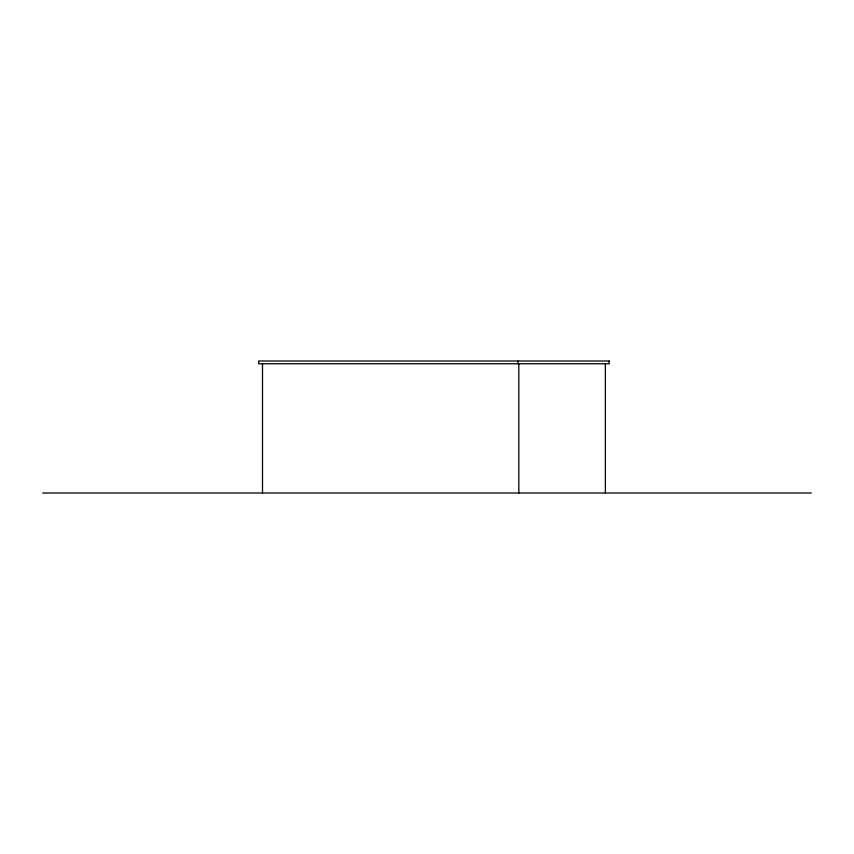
<?xml version="1.0" encoding="UTF-8"?>
<svg xmlns="http://www.w3.org/2000/svg" width="854" height="854" viewBox="0 0 854 854"><rect width="100%" height="100%" fill="white"/><g stroke="black" fill="none" stroke-linecap="round" stroke-linejoin="round"><path stroke-width="1.28" d="M42.7 492.993L811.3 492.993M605.369 363.772L605.369 492.993M518.816 363.772L518.816 492.993M517.94 361.007L517.94 363.772M262.509 363.772L262.509 492.993M609.19 361.007L258.687 361.007L258.687 363.772L609.19 363.772L609.19 361.007"/></g></svg>
